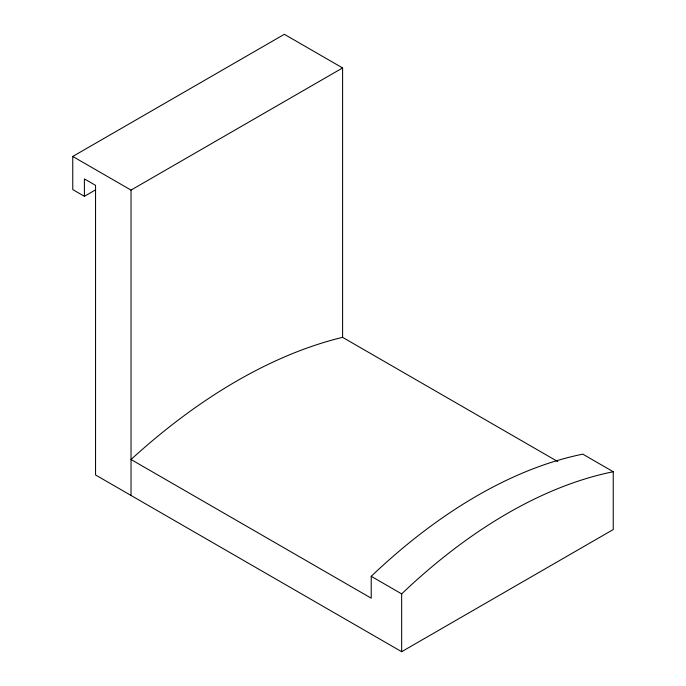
<?xml version="1.0" encoding="UTF-8"?>
<svg xmlns="http://www.w3.org/2000/svg" width="686" height="686" viewBox="0 0 686 686"><rect width="100%" height="100%" fill="white"/><g stroke="black" fill="none" stroke-linecap="round" stroke-linejoin="round"><path stroke-width="1.03" d="M557.752 461.567L342.597 337.349L342.597 67.94L284.338 34.3L72.759 156.451L72.759 189.593L84.404 196.307L95.526 189.876M72.759 156.451L131.026 190.091L342.597 67.94M84.404 196.307L84.404 178.926L95.551 185.357L95.551 474.969L401.662 651.7L613.241 529.549L613.241 471.736L582.791 454.158A482.644 278.653 -60 0 0 371.22 576.309L371.22 598.175L131.026 459.5A534.445 308.563 -60 0 1 342.597 337.349M371.22 576.309L401.662 593.887A482.644 278.653 -60 0 1 613.241 471.736M401.662 593.887L401.662 651.7M131.026 190.091L131.026 495.446"/></g></svg>
